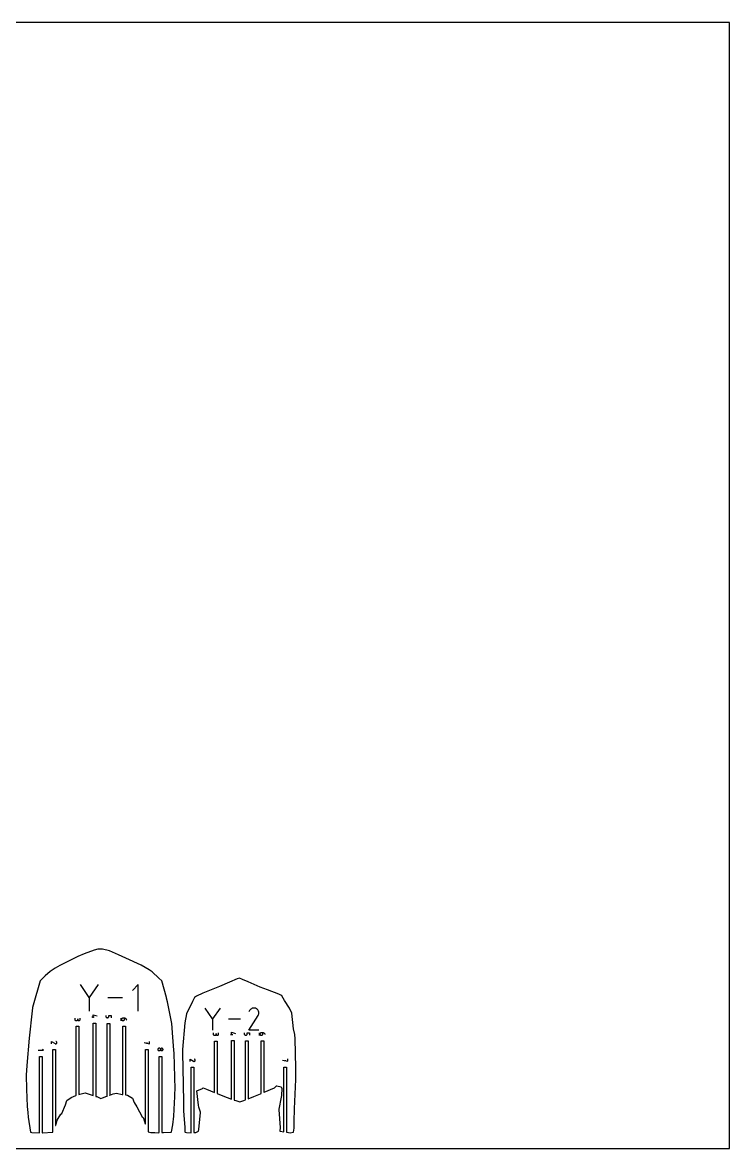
# Model space of a CAD drawing. Extents: x 0 to 560, y 0 to 480.
# Drawn here: x 258.7 to 560, y 0 to 480 of the extents above; entities that cross this region are included whole.
import ezdxf

# ---------------------------------------------------------------- set-up
doc = ezdxf.new("R2010")
doc.units = 0

msp = doc.modelspace()

# ---------------------------------------------------------------- linework, layer by layer
at = {"layer": 'annotation', "color": 1}
for p, q in [((287.108732, 64.418664), (283.344188, 69.862707)), ((290.872567, 69.862707), (287.108732, 64.418664)), ((308.017553, 69.862353), (305.508565, 67.352658)), ((308.017553, 58.576508), (308.017553, 69.862353)), ((287.108732, 64.856763), (287.108732, 58.576155)), ((301.277081, 64.219431), (295.106174, 64.219431)), ((339.699865, 55.294288), (336.530099, 59.878202)), ((342.869034, 59.878202), (339.699865, 55.294288)), ((355.47611, 58.821238), (355.199002, 58.289666)), ((355.696019, 59.133071), (355.47611, 58.821238)), ((355.959859, 59.393379), (355.696019, 59.133071)), ((356.259607, 59.600078), (355.959859, 59.393379)), ((356.587239, 59.751082), (356.259607, 59.600078)), ((356.934731, 59.844309), (356.587239, 59.751082)), ((357.294058, 59.877672), (356.934731, 59.844309)), ((357.657196, 59.849088), (357.294058, 59.877672)), ((358.016121, 59.756471), (357.657196, 59.849088)), ((358.362808, 59.597738), (358.016121, 59.756471)), ((358.672883, 59.377555), (358.362808, 59.597738)), ((358.362808, 59.597738), (358.362808, 59.597738)), ((358.932139, 59.113337), (358.672883, 59.377555)), ((359.138271, 58.813182), (358.932139, 59.113337)), ((359.288974, 58.485187), (359.138271, 58.813182)), ((359.381943, 58.13745), (359.288974, 58.485187)), ((359.414872, 57.778069), (359.381943, 58.13745)), ((359.385456, 57.415142), (359.414872, 57.778069)), ((280.985487, 55.517293), (280.985487, 55.019874)), ((280.985487, 55.019874), (280.985487, 55.019874)), ((280.985487, 55.019874), (280.993512, 54.930412)), ((280.993512, 54.930412), (281.016641, 54.846232)), ((281.016641, 54.846232), (281.053455, 54.768733)), ((281.053455, 54.768733), (281.102534, 54.699315)), ((281.102534, 54.699315), (281.162457, 54.639379)), ((281.162457, 54.639379), (281.231805, 54.590325)), ((281.231805, 54.590325), (281.309159, 54.553553)), ((281.309159, 54.553553), (281.393098, 54.530463)), ((281.393098, 54.530463), (281.482203, 54.522456)), ((281.482203, 54.522456), (281.731264, 54.522456)), ((281.731264, 54.522456), (281.820331, 54.530463)), ((281.731264, 54.522456), (281.731264, 54.522456)), ((281.820331, 54.530463), (281.904251, 54.553553)), ((281.904251, 54.553553), (281.981599, 54.590325)), ((281.981599, 54.590325), (282.050952, 54.639379)), ((282.050952, 54.639379), (282.110887, 54.699315)), ((282.110887, 54.699315), (282.15998, 54.768733)), ((282.15998, 54.768733), (282.196809, 54.846232)), ((282.196809, 54.846232), (282.21995, 54.930412)), ((282.21995, 54.930412), (282.22798, 55.019874)), ((282.22798, 55.019874), (282.22798, 55.268935)), ((282.22798, 55.268935), (282.22798, 55.019874)), ((282.22798, 55.019874), (282.22798, 55.019874)), ((282.22798, 55.019874), (282.236012, 54.930412)), ((282.236012, 54.930412), (282.259166, 54.846232)), ((282.259166, 54.846232), (282.296032, 54.768733)), ((282.296032, 54.768733), (282.345197, 54.699315)), ((282.345197, 54.699315), (282.405249, 54.639379)), ((282.405249, 54.639379), (282.474777, 54.590325)), ((282.474777, 54.590325), (282.55237, 54.553553)), ((282.55237, 54.553553), (282.636615, 54.530463)), ((282.636615, 54.530463), (282.726101, 54.522456)), ((282.726101, 54.522456), (282.815169, 54.530463)), ((282.726101, 54.522456), (282.726101, 54.522456)), ((282.815169, 54.530463), (282.899089, 54.553553)), ((282.899089, 54.553553), (282.976436, 54.590325)), ((282.976436, 54.590325), (283.045789, 54.639379)), ((283.045789, 54.639379), (283.105724, 54.699315)), ((283.105724, 54.699315), (283.154818, 54.768733)), ((283.154818, 54.768733), (283.191647, 54.846232)), ((283.191647, 54.846232), (283.214788, 54.930412)), ((283.214788, 54.930412), (283.222818, 55.019874)), ((283.222818, 55.019874), (283.222818, 55.517293)), ((288.270412, 56.106148), (289.26525, 56.106148)), ((288.768393, 55.73333), (288.768393, 56.977088)), ((288.768393, 56.977088), (290.510412, 56.480371)), ((294.203822, 56.757268), (294.203822, 56.259849)), ((294.203822, 56.259849), (294.203822, 56.259849)), ((294.203822, 56.259849), (294.21185, 56.170572)), ((294.21185, 56.170572), (294.234991, 56.086489)), ((294.234991, 56.086489), (294.271838, 56.009019)), ((294.271838, 56.009019), (294.320981, 55.939579)), ((294.320981, 55.939579), (294.38101, 55.879585)), ((294.38101, 55.879585), (294.450516, 55.830456)), ((294.450516, 55.830456), (294.52809, 55.793609)), ((294.52809, 55.793609), (294.612322, 55.770461)), ((294.612322, 55.770461), (294.701803, 55.76243)), ((294.701803, 55.76243), (294.949599, 55.76243)), ((294.949599, 55.76243), (295.039037, 55.770456)), ((294.949599, 55.76243), (294.949599, 55.76243)), ((295.039037, 55.770456), (295.123153, 55.793592)), ((295.123153, 55.793592), (295.200559, 55.830425)), ((295.200559, 55.830425), (295.269866, 55.879539)), ((295.269866, 55.879539), (295.329685, 55.939521)), ((295.329685, 55.939521), (295.378628, 56.008957)), ((295.378628, 56.008957), (295.415307, 56.086433)), ((295.415307, 56.086433), (295.438332, 56.170535)), ((295.438332, 56.170535), (295.446316, 56.259849)), ((295.446316, 56.259849), (295.446316, 56.757268)), ((295.446316, 56.757268), (296.443822, 56.757268)), ((296.443822, 56.757268), (296.443822, 55.76243)), ((300.607224, 55.575346), (300.607224, 54.455346)), ((300.895251, 55.104904), (300.887224, 55.015627)), ((300.887224, 55.015627), (300.887224, 55.015627)), ((300.887224, 55.015627), (300.895251, 54.926165)), ((300.918392, 55.188986), (300.895251, 55.104904)), ((300.895251, 54.926165), (300.918392, 54.841984)), ((300.955239, 55.266456), (300.918392, 55.188986)), ((300.918392, 54.841984), (300.955239, 54.764485)), ((301.004382, 55.335897), (300.955239, 55.266456)), ((300.955239, 54.764485), (301.004382, 54.695067)), ((301.064411, 55.39589), (301.004382, 55.335897)), ((301.004382, 54.695067), (301.064411, 54.635132)), ((301.133917, 55.44502), (301.064411, 55.39589)), ((301.064411, 54.635132), (301.133917, 54.586078)), ((301.211491, 55.481867), (301.133917, 55.44502)), ((301.133917, 54.586078), (301.211491, 54.549306)), ((301.295723, 55.505014), (301.211491, 55.481867)), ((301.211491, 54.549306), (301.295723, 54.526216)), ((301.385204, 55.513045), (301.295723, 55.505014)), ((301.295723, 54.526216), (301.385204, 54.518208)), ((302.129717, 55.513045), (301.385204, 55.513045)), ((301.385204, 55.513045), (301.385204, 55.513045)), ((301.385204, 54.518208), (301.633001, 54.518208)), ((301.633001, 54.518208), (301.722438, 54.526216)), ((301.633001, 54.518208), (301.633001, 54.518208)), ((301.722438, 54.526216), (301.806555, 54.549306)), ((301.806555, 54.549306), (301.88396, 54.586078)), ((301.88396, 54.586078), (301.953267, 54.635132)), ((301.953267, 54.635132), (302.013086, 54.695067)), ((302.013086, 54.695067), (302.062029, 54.764485)), ((302.062029, 54.764485), (302.098708, 54.841984)), ((302.098708, 54.841984), (302.121733, 54.926165)), ((302.121733, 54.926165), (302.129717, 55.015627)), ((302.281123, 55.502031), (302.129717, 55.513045)), ((302.129717, 55.015627), (302.129717, 55.513045)), ((302.426595, 55.469883), (302.281123, 55.502031)), ((302.564328, 55.417944), (302.426595, 55.469883)), ((302.69252, 55.347556), (302.564328, 55.417944)), ((302.809366, 55.260062), (302.69252, 55.347556)), ((302.913063, 55.156803), (302.809366, 55.260062)), ((303.001807, 55.039122), (302.913063, 55.156803)), ((303.073795, 54.908362), (303.001807, 55.039122)), ((303.127224, 54.765864), (303.073795, 54.908362)), ((303.127224, 54.765864), (303.127224, 54.765864)), ((339.699865, 55.66317), (339.699865, 50.374864)), ((351.629691, 55.126533), (346.433754, 55.126533)), ((355.193042, 50.375085), (359.092826, 56.653235)), ((359.092826, 56.653235), (359.097488, 56.659004)), ((359.092826, 56.653235), (359.092826, 56.653235)), ((359.097488, 56.659004), (359.101958, 56.664822)), ((359.101958, 56.664822), (359.106267, 56.670738)), ((359.106267, 56.670738), (359.110444, 56.676801)), ((359.110444, 56.676801), (359.114517, 56.68306)), ((359.114517, 56.68306), (359.118517, 56.689565)), ((359.118517, 56.689565), (359.122473, 56.696364)), ((359.122473, 56.696364), (359.126414, 56.703506)), ((359.126414, 56.703506), (359.130369, 56.711041)), ((359.130369, 56.711041), (359.29139, 57.056766)), ((359.130369, 56.711041), (359.130369, 56.711041)), ((359.29139, 57.056766), (359.385456, 57.415142)), ((339.984416, 49.235865), (339.984416, 48.738446)), ((339.984416, 48.738446), (339.984416, 48.738446)), ((339.984416, 48.738446), (339.992441, 48.648984)), ((339.992441, 48.648984), (340.015571, 48.564804)), ((340.015571, 48.564804), (340.052385, 48.487305)), ((340.052385, 48.487305), (340.101463, 48.417887)), ((340.101463, 48.417887), (340.161386, 48.357951)), ((340.161386, 48.357951), (340.230735, 48.308897)), ((340.230735, 48.308897), (340.308088, 48.272125)), ((340.308088, 48.272125), (340.392027, 48.249035)), ((340.392027, 48.249035), (340.481132, 48.241028)), ((340.481132, 48.241028), (340.730193, 48.241028)), ((340.730193, 48.241028), (340.819261, 48.249035)), ((340.730193, 48.241028), (340.730193, 48.241028)), ((340.819261, 48.249035), (340.90318, 48.272125)), ((340.90318, 48.272125), (340.980528, 48.308897)), ((340.980528, 48.308897), (341.049881, 48.357951)), ((341.049881, 48.357951), (341.109816, 48.417887)), ((341.109816, 48.417887), (341.158909, 48.487305)), ((341.158909, 48.487305), (341.195738, 48.564804)), ((341.195738, 48.564804), (341.218879, 48.648984)), ((341.218879, 48.648984), (341.226909, 48.738446)), ((341.226909, 48.738446), (341.226909, 48.987507)), ((341.226909, 48.987507), (341.226909, 48.738446)), ((341.226909, 48.738446), (341.226909, 48.738446)), ((341.226909, 48.738446), (341.234941, 48.648984)), ((341.234941, 48.648984), (341.258096, 48.564804)), ((341.258096, 48.564804), (341.294961, 48.487305)), ((341.294961, 48.487305), (341.344126, 48.417887)), ((341.344126, 48.417887), (341.404178, 48.357951)), ((341.404178, 48.357951), (341.473707, 48.308897)), ((341.473707, 48.308897), (341.551299, 48.272125)), ((341.551299, 48.272125), (341.635544, 48.249035)), ((341.635544, 48.249035), (341.72503, 48.241028)), ((341.72503, 48.241028), (341.814098, 48.249035)), ((341.72503, 48.241028), (341.72503, 48.241028)), ((341.814098, 48.249035), (341.898018, 48.272125)), ((341.898018, 48.272125), (341.975366, 48.308897)), ((341.975366, 48.308897), (342.044719, 48.357951)), ((342.044719, 48.357951), (342.104654, 48.417887)), ((342.104654, 48.417887), (342.153747, 48.487305)), ((342.153747, 48.487305), (342.190576, 48.564804)), ((342.190576, 48.564804), (342.213717, 48.648984)), ((342.213717, 48.648984), (342.221747, 48.738446)), ((342.221747, 48.738446), (342.221747, 49.235865)), ((347.269341, 48.660633), (348.264179, 48.660633)), ((347.767322, 48.287815), (347.767322, 49.531572)), ((347.767322, 49.531572), (349.509341, 49.034856)), ((353.202752, 49.331647), (353.202752, 48.834228)), ((353.202752, 48.834228), (353.202752, 48.834228)), ((353.202752, 48.834228), (353.210779, 48.744951)), ((353.210779, 48.744951), (353.23392, 48.660869)), ((353.23392, 48.660869), (353.270767, 48.583398)), ((353.270767, 48.583398), (353.31991, 48.513958)), ((353.31991, 48.513958), (353.379939, 48.453964)), ((353.379939, 48.453964), (353.449445, 48.404835)), ((353.449445, 48.404835), (353.527019, 48.367988)), ((353.527019, 48.367988), (353.611251, 48.34484)), ((353.611251, 48.34484), (353.700732, 48.336809)), ((353.700732, 48.336809), (353.948529, 48.336809)), ((353.948529, 48.336809), (354.037967, 48.344835)), ((353.948529, 48.336809), (353.948529, 48.336809)), ((354.037967, 48.344835), (354.122083, 48.367972)), ((354.122083, 48.367972), (354.199488, 48.404804)), ((354.199488, 48.404804), (354.268795, 48.453918)), ((354.268795, 48.453918), (354.328614, 48.5139)), ((354.328614, 48.5139), (354.377558, 48.583336)), ((354.377558, 48.583336), (354.414236, 48.660812)), ((354.414236, 48.660812), (354.437262, 48.744914)), ((354.437262, 48.744914), (354.445245, 48.834228)), ((354.445245, 48.834228), (354.445245, 49.331647)), ((354.445245, 49.331647), (355.442752, 49.331647)), ((359.413437, 50.375085), (355.193042, 50.375085)), ((355.442752, 49.331647), (355.442752, 48.336809)), ((359.606153, 49.34723), (359.606153, 48.22723)), ((359.89418, 48.876788), (359.886153, 48.787511)), ((359.886153, 48.787511), (359.886153, 48.787511)), ((359.886153, 48.787511), (359.89418, 48.698049)), ((359.917322, 48.96087), (359.89418, 48.876788)), ((359.89418, 48.698049), (359.917322, 48.613868)), ((359.954168, 49.03834), (359.917322, 48.96087)), ((359.917322, 48.613868), (359.954168, 48.536369)), ((360.003311, 49.107781), (359.954168, 49.03834)), ((359.954168, 48.536369), (360.003311, 48.466951)), ((360.06334, 49.167774), (360.003311, 49.107781)), ((360.003311, 48.466951), (360.06334, 48.407016)), ((360.132846, 49.216904), (360.06334, 49.167774)), ((360.06334, 48.407016), (360.132846, 48.357962)), ((360.21042, 49.253751), (360.132846, 49.216904)), ((360.132846, 48.357962), (360.21042, 48.32119)), ((360.294652, 49.276899), (360.21042, 49.253751)), ((360.21042, 48.32119), (360.294652, 48.2981)), ((360.384134, 49.284929), (360.294652, 49.276899)), ((360.294652, 48.2981), (360.384134, 48.290092)), ((361.128646, 49.284929), (360.384134, 49.284929)), ((360.384134, 49.284929), (360.384134, 49.284929)), ((360.384134, 48.290092), (360.63193, 48.290092)), ((360.63193, 48.290092), (360.721368, 48.2981)), ((360.63193, 48.290092), (360.63193, 48.290092)), ((360.721368, 48.2981), (360.805484, 48.32119)), ((360.805484, 48.32119), (360.88289, 48.357962)), ((360.88289, 48.357962), (360.952196, 48.407016)), ((360.952196, 48.407016), (361.012015, 48.466951)), ((361.012015, 48.466951), (361.060959, 48.536369)), ((361.060959, 48.536369), (361.097637, 48.613868)), ((361.097637, 48.613868), (361.120663, 48.698049)), ((361.120663, 48.698049), (361.128646, 48.787511)), ((361.280053, 49.273915), (361.128646, 49.284929)), ((361.128646, 48.787511), (361.128646, 49.284929)), ((361.425524, 49.241768), (361.280053, 49.273915)), ((361.563258, 49.189829), (361.425524, 49.241768)), ((361.691449, 49.119441), (361.563258, 49.189829)), ((361.808295, 49.031946), (361.691449, 49.119441)), ((361.911992, 48.928687), (361.808295, 49.031946)), ((362.000737, 48.811006), (361.911992, 48.928687)), ((362.072725, 48.680246), (362.000737, 48.811006)), ((362.126153, 48.537748), (362.072725, 48.680246)), ((362.126153, 48.537748), (362.126153, 48.537748)), ((271.084687, 44.627451), (271.084687, 45.622289)), ((271.084687, 45.622289), (272.564581, 44.703026)), ((272.564581, 44.703026), (272.564581, 44.703026)), ((272.564581, 44.703026), (272.565941, 44.701927)), ((272.565941, 44.701927), (272.567312, 44.700873)), ((272.567312, 44.700873), (272.568707, 44.699858)), ((272.568707, 44.699858), (272.570136, 44.698873)), ((272.570136, 44.698873), (272.571612, 44.697913)), ((272.571612, 44.697913), (272.573145, 44.69697)), ((272.573145, 44.69697), (272.574748, 44.696038)), ((272.574748, 44.696038), (272.576431, 44.695109)), ((272.576431, 44.695109), (272.578207, 44.694176)), ((272.578207, 44.694176), (272.578207, 44.694176)), ((272.578207, 44.694176), (272.659702, 44.65622)), ((272.659702, 44.65622), (272.744179, 44.634047)), ((272.744179, 44.634047), (272.829729, 44.627113)), ((272.829729, 44.627113), (272.914442, 44.634875)), ((272.914442, 44.634875), (272.996411, 44.65679)), ((273.075626, 45.555563), (272.950323, 45.620884)), ((272.996411, 44.65679), (273.073727, 44.692314)), ((273.073727, 44.692314), (273.14448, 44.740903)), ((273.149132, 45.503726), (273.075626, 45.555563)), ((273.14448, 44.740903), (273.206762, 44.802016)), ((273.210492, 45.441533), (273.149132, 45.503726)), ((273.206762, 44.802016), (273.258664, 44.875107)), ((273.259215, 45.370876), (273.210492, 45.441533)), ((273.258664, 44.875107), (273.296081, 44.956828)), ((273.258664, 44.875107), (273.258664, 44.875107)), ((273.29481, 45.293646), (273.259215, 45.370876)), ((273.316786, 45.211735), (273.29481, 45.293646)), ((273.296081, 44.956828), (273.317912, 45.041435)), ((273.32465, 45.127034), (273.316786, 45.211735)), ((273.317912, 45.041435), (273.32465, 45.127034)), ((310.527015, 45.176297), (312.767015, 44.678316)), ((311.769509, 44.678316), (311.769509, 45.176297)), ((312.767015, 44.678316), (312.767015, 45.674418)), ((265.430505, 41.847664), (267.670505, 41.847664)), ((267.670505, 41.847664), (267.172384, 42.345645)), ((316.349664, 42.297219), (316.34168, 42.207942)), ((316.34168, 42.207942), (316.34168, 42.207942)), ((316.34168, 42.207942), (316.349664, 42.118665)), ((316.37269, 42.381301), (316.349664, 42.297219)), ((316.349664, 42.118665), (316.37269, 42.034583)), ((316.409368, 42.458772), (316.37269, 42.381301)), ((316.37269, 42.034583), (316.409368, 41.957113)), ((316.458311, 42.528212), (316.409368, 42.458772)), ((316.409368, 41.957113), (316.458311, 41.887672)), ((316.518131, 42.588206), (316.458311, 42.528212)), ((316.458311, 41.887672), (316.518131, 41.827678)), ((316.587437, 42.637335), (316.518131, 42.588206)), ((316.518131, 41.827678), (316.587437, 41.778549)), ((316.664843, 42.674182), (316.587437, 42.637335)), ((316.587437, 41.778549), (316.664843, 41.741702)), ((316.748959, 42.69733), (316.664843, 42.674182)), ((316.664843, 41.741702), (316.748959, 41.718554)), ((316.838397, 42.705361), (316.748959, 42.69733)), ((316.748959, 41.718554), (316.838397, 41.710523)), ((316.838397, 42.705361), (316.838397, 42.705361)), ((317.086193, 42.705361), (316.838397, 42.705361)), ((316.838397, 41.710523), (317.086193, 41.710523)), ((317.175637, 42.697335), (317.086193, 42.705361)), ((317.086193, 41.710523), (317.175674, 41.71855)), ((317.086193, 41.710523), (317.086193, 41.710523)), ((317.25985, 42.674198), (317.175637, 42.697335)), ((317.175674, 41.71855), (317.259907, 41.741686)), ((317.337418, 42.637366), (317.25985, 42.674198)), ((317.259907, 41.741686), (317.33748, 41.778518)), ((317.406929, 42.588252), (317.337418, 42.637366)), ((317.33748, 41.778518), (317.406987, 41.827632)), ((317.466969, 42.52827), (317.406929, 42.588252)), ((317.406987, 41.827632), (317.467016, 41.887614)), ((317.516127, 42.458834), (317.466969, 42.52827)), ((317.467016, 41.887614), (317.516158, 41.95705)), ((317.552989, 42.381358), (317.516127, 42.458834)), ((317.516158, 41.95705), (317.553005, 42.034526)), ((317.576142, 42.297256), (317.552989, 42.381358)), ((317.553005, 42.034526), (317.576147, 42.118628)), ((317.584174, 42.207942), (317.576142, 42.297256)), ((317.576147, 42.118628), (317.584174, 42.207942)), ((317.592206, 42.297219), (317.584174, 42.207942)), ((317.584174, 42.207942), (317.584174, 42.207942)), ((317.584174, 42.207942), (317.584174, 42.207942)), ((317.584174, 42.207942), (317.592206, 42.118665)), ((317.61536, 42.381301), (317.592206, 42.297219)), ((317.592206, 42.118665), (317.61536, 42.034583)), ((317.652226, 42.458772), (317.61536, 42.381301)), ((317.61536, 42.034583), (317.652226, 41.957113)), ((317.70139, 42.528212), (317.652226, 42.458772)), ((317.652226, 41.957113), (317.70139, 41.887672)), ((317.761443, 42.588206), (317.70139, 42.528212)), ((317.70139, 41.887672), (317.761443, 41.827678)), ((317.830971, 42.637335), (317.761443, 42.588206)), ((317.761443, 41.827678), (317.830971, 41.778549)), ((317.908564, 42.674182), (317.830971, 42.637335)), ((317.830971, 41.778549), (317.908564, 41.741702)), ((317.992809, 42.69733), (317.908564, 42.674182)), ((317.908564, 41.741702), (317.992809, 41.718554)), ((318.082295, 42.705361), (317.992809, 42.69733)), ((317.992809, 41.718554), (318.082295, 41.710523)), ((318.171363, 42.697335), (318.082295, 42.705361)), ((318.082295, 42.705361), (318.082295, 42.705361)), ((318.082295, 41.710523), (318.171363, 41.71855)), ((318.082295, 41.710523), (318.082295, 41.710523)), ((318.255282, 42.674198), (318.171363, 42.697335)), ((318.171363, 41.71855), (318.255282, 41.741686)), ((318.33263, 42.637366), (318.255282, 42.674198)), ((318.255282, 41.741686), (318.33263, 41.778518)), ((318.401983, 42.588252), (318.33263, 42.637366)), ((318.33263, 41.778518), (318.401983, 41.827632)), ((318.461918, 42.52827), (318.401983, 42.588252)), ((318.401983, 41.827632), (318.461918, 41.887614)), ((318.511012, 42.458834), (318.461918, 42.52827)), ((318.461918, 41.887614), (318.511012, 41.95705)), ((318.54784, 42.381358), (318.511012, 42.458834)), ((318.511012, 41.95705), (318.54784, 42.034526)), ((318.570981, 42.297256), (318.54784, 42.381358)), ((318.54784, 42.034526), (318.570981, 42.118628)), ((318.579011, 42.207942), (318.570981, 42.297256)), ((318.570981, 42.118628), (318.579011, 42.207942)), ((318.579011, 42.207942), (318.579011, 42.207942)), ((330.083616, 37.127032), (330.083616, 38.121869)), ((330.083616, 38.121869), (331.563511, 37.202607)), ((331.563511, 37.202607), (331.563511, 37.202607)), ((331.563511, 37.202607), (331.56487, 37.201508)), ((331.56487, 37.201508), (331.566242, 37.200454)), ((331.566242, 37.200454), (331.567636, 37.199438)), ((331.567636, 37.199438), (331.569066, 37.198454)), ((331.569066, 37.198454), (331.570541, 37.197493)), ((331.570541, 37.197493), (331.572074, 37.196551)), ((331.572074, 37.196551), (331.573677, 37.195618)), ((331.573677, 37.195618), (331.57536, 37.194689)), ((331.57536, 37.194689), (331.577137, 37.193757)), ((331.577137, 37.193757), (331.577137, 37.193757)), ((331.577137, 37.193757), (331.658632, 37.155801)), ((331.658632, 37.155801), (331.743108, 37.133627)), ((331.743108, 37.133627), (331.828658, 37.126693)), ((331.828658, 37.126693), (331.913372, 37.134455)), ((331.913372, 37.134455), (331.995341, 37.15637)), ((332.074555, 38.055144), (331.949252, 38.120464)), ((331.995341, 37.15637), (332.072656, 37.191894)), ((332.072656, 37.191894), (332.143409, 37.240484)), ((332.148061, 38.003307), (332.074555, 38.055144)), ((332.143409, 37.240484), (332.205691, 37.301596)), ((332.209421, 37.941114), (332.148061, 38.003307)), ((332.205691, 37.301596), (332.257593, 37.374687)), ((332.258145, 37.870457), (332.209421, 37.941114)), ((332.257593, 37.374687), (332.29501, 37.456409)), ((332.257593, 37.374687), (332.257593, 37.374687)), ((332.29374, 37.793227), (332.258145, 37.870457)), ((332.315715, 37.711316), (332.29374, 37.793227)), ((332.29501, 37.456409), (332.316842, 37.541015)), ((332.323579, 37.626615), (332.315715, 37.711316)), ((332.316842, 37.541015), (332.323579, 37.626615)), ((369.525945, 37.649903), (371.765945, 37.151922)), ((370.768438, 37.151922), (370.768438, 37.649903)), ((371.765945, 37.151922), (371.765945, 38.148024))]:
    msp.add_line(p, q, dxfattribs=at)
at = {"layer": 'boundary', "color": 5}
for p, q in [((282.264533, 81.789775), (274.555536, 77.974805)), ((284.997337, 83.00395), (282.264533, 81.789775)), ((289.215783, 84.560211), (284.997337, 83.00395)), ((290.775251, 84.938632), (289.215783, 84.560211)), ((292.713324, 85.033586), (290.775251, 84.938632)), ((295.791303, 84.203696), (292.713324, 85.033586)), ((299.549847, 82.53965), (295.791303, 84.203696)), ((302.739807, 81.180469), (299.549847, 82.53965)), ((272.637429, 76.932781), (270.489107, 75.432284)), ((274.555536, 77.974805), (272.637429, 76.932781)), ((309.262259, 78.078282), (302.739807, 81.180469)), ((312.623565, 76.113708), (309.262259, 78.078282)), ((268.314558, 73.603264), (266.152965, 71.529652)), ((270.489107, 75.432284), (268.314558, 73.603264)), ((313.891862, 75.351856), (312.623565, 76.113708)), ((316.809879, 72.624436), (313.891862, 75.351856)), ((318.059261, 71.433591), (316.809879, 72.624436)), ((350.210905, 72.287729), (346.946109, 70.906827)), ((351.116927, 72.652162), (350.210905, 72.287729)), ((352.407374, 72.095018), (351.116927, 72.652162)), ((354.87966, 71.003072), (352.407374, 72.095018)), ((266.152965, 71.529652), (263.272848, 61.065813)), ((320.032138, 64.373889), (318.059261, 71.433591)), ((342.700446, 68.990585), (337.691416, 67.037999)), ((346.946109, 70.906827), (342.700446, 68.990585)), ((360.001689, 68.791482), (354.87966, 71.003072)), ((363.159844, 67.577556), (360.001689, 68.791482)), ((367.919162, 65.782832), (363.159844, 67.577556)), ((320.097402, 64.092905), (320.032138, 64.373889)), ((320.460493, 62.455541), (320.097402, 64.092905)), ((322.333252, 53.272454), (320.460493, 62.455541)), ((331.086919, 62.658033), (328.510177, 57.344168)), ((332.001631, 64.413919), (331.086919, 62.658033)), ((332.878679, 64.943157), (332.001631, 64.413919)), ((335.544224, 66.246872), (332.878679, 64.943157)), ((337.691416, 67.037999), (335.544224, 66.246872)), ((368.727402, 65.348143), (367.919162, 65.782832)), ((369.197419, 65.047658), (368.727402, 65.348143)), ((370.283262, 63.144627), (369.197419, 65.047658)), ((372.482037, 59.754233), (370.283262, 63.144627)), ((262.786863, 58.631577), (261.554305, 47.09406)), ((262.972378, 59.89856), (262.786863, 58.631577)), ((263.01266, 60.114739), (262.972378, 59.89856)), ((263.272848, 61.065813), (263.01266, 60.114739)), ((373.42133, 57.650349), (372.482037, 59.754233)), ((374.242745, 51.069118), (373.42133, 57.650349)), ((288.817412, 22.625191), (288.817412, 53.427928)), ((288.817412, 53.427928), (289.963412, 53.427928)), ((289.963412, 53.427928), (289.963412, 22.251423)), ((294.750823, 22.281089), (294.750822, 53.332568)), ((294.750822, 53.332568), (295.896822, 53.332568)), ((295.896822, 53.332568), (295.896822, 22.639359)), ((322.820099, 47.514757), (322.333252, 53.272454)), ((327.873017, 53.581559), (326.945746, 42.184093)), ((328.510177, 57.344168), (327.873017, 53.581559)), ((281.532416, 22.660133), (281.532416, 52.092593)), ((281.532416, 52.092593), (282.678416, 52.092593)), ((282.678416, 52.092593), (282.678416, 23.032331)), ((301.434224, 23.032893), (301.434224, 52.088346)), ((301.434224, 52.088346), (302.580224, 52.088346)), ((302.580224, 52.088346), (302.580224, 22.88651)), ((374.733281, 48.568925), (374.242745, 51.069118)), ((374.828275, 46.685088), (374.733281, 48.568925)), ((261.554305, 47.09406), (260.520014, 35.410777)), ((323.188063, 41.852201), (322.820099, 47.514757)), ((340.531346, 23.885324), (340.531346, 45.811165)), ((340.531346, 45.811165), (341.677346, 45.811165)), ((341.677346, 45.811165), (341.677346, 23.420874)), ((347.816341, 21.073442), (347.816341, 45.982412)), ((347.816341, 45.982412), (348.962341, 45.982412)), ((348.962341, 45.982412), (348.962341, 20.65177)), ((353.749752, 20.75906), (353.749752, 45.906947)), ((353.749752, 45.906947), (354.895752, 45.906947)), ((354.895752, 45.906947), (354.895752, 21.209419)), ((360.433153, 23.456158), (360.433153, 45.86023)), ((360.433153, 45.86023), (361.579153, 45.86023)), ((361.579153, 45.86023), (361.579153, 23.945174)), ((375.148344, 34.43154), (374.828275, 46.685088)), ((265.977505, 6.667832), (265.977505, 39.169444)), ((265.977505, 39.169444), (267.123505, 39.169444)), ((267.123505, 39.169444), (267.123505, 6.716279)), ((271.631705, 6.910696), (271.631705, 42.197589)), ((271.631705, 42.197589), (272.777705, 42.197589)), ((272.777705, 42.197589), (272.777705, 9.779553)), ((311.074015, 10.420216), (311.074015, 42.249016)), ((311.074015, 42.249016), (312.220015, 42.249016)), ((312.220015, 42.249016), (312.220015, 7.088948)), ((316.888751, 6.747538), (316.888751, 39.280661)), ((316.888751, 39.280661), (318.034751, 39.280661)), ((318.034751, 39.280661), (318.034751, 6.809072)), ((323.261636, 40.645294), (323.188063, 41.852201)), ((323.736655, 25.355628), (323.261636, 40.645294)), ((326.945746, 42.184093), (326.911655, 41.859485)), ((326.911655, 41.859485), (326.920457, 41.742894)), ((326.920457, 41.742894), (326.926114, 40.842972)), ((326.926114, 40.842972), (327.206853, 27.395741)), ((260.520014, 35.410777), (260.280362, 31.190742)), ((330.630634, 6.668666), (330.630634, 34.697169)), ((330.630634, 34.697169), (331.776634, 34.697169)), ((331.776634, 34.697169), (331.776634, 6.743247)), ((370.072945, 7.154597), (370.072945, 34.722622)), ((370.072945, 34.722622), (371.218945, 34.722622)), ((371.218945, 34.722622), (371.218945, 6.943798)), ((375.221961, 31.751218), (375.148344, 34.43154)), ((260.280362, 31.190742), (260.444924, 25.298422)), ((374.618985, 16.946818), (375.16808, 29.417339)), ((375.16808, 29.417339), (375.187775, 30.891338)), ((375.187775, 30.891338), (375.194379, 31.275519)), ((375.194379, 31.275519), (375.221961, 31.751218)), ((260.444924, 25.298422), (260.64214, 17.867648)), ((323.561304, 23.350351), (323.736655, 25.355628)), ((327.206853, 27.395741), (327.313723, 19.645487)), ((332.947745, 24.587246), (335.341597, 25.534869)), ((333.654277, 18.528186), (332.947745, 24.587246)), ((335.341597, 25.534869), (335.689361, 25.870959)), ((335.689361, 25.870959), (337.137986, 25.260582)), ((337.137986, 25.260582), (340.461346, 23.913693)), ((361.649153, 23.975044), (366.127015, 25.885818)), ((366.127015, 25.885818), (366.925387, 26.738389)), ((366.925387, 26.738389), (367.02664, 26.765855)), ((367.02664, 26.765855), (368.983556, 26.319617)), ((368.983556, 26.319617), (369.268132, 25.526502)), ((369.268132, 25.526502), (369.029925, 22.58894)), ((277.043439, 18.568327), (277.55865, 20.517137)), ((277.55865, 20.517137), (279.401574, 21.663475)), ((279.401574, 21.663475), (281.462416, 22.627392)), ((281.462416, 22.627392), (281.532416, 22.660133)), ((282.678416, 23.032331), (282.748416, 23.046114)), ((282.748416, 23.046114), (283.147677, 23.124728)), ((283.147677, 23.124728), (285.398291, 23.671372)), ((285.398291, 23.671372), (288.762347, 22.64315)), ((288.762347, 22.64315), (288.817412, 22.625191)), ((289.963412, 22.251423), (290.033412, 22.228593)), ((290.033412, 22.228593), (289.963412, 22.228593)), ((289.963412, 22.228593), (289.963412, 22.158893)), ((289.963412, 22.158893), (290.033412, 22.228593)), ((290.033412, 22.228593), (290.380896, 22.115261)), ((290.380896, 22.115261), (292.060392, 21.274529)), ((292.060392, 21.274529), (292.721591, 21.646697)), ((292.721591, 21.646697), (294.680822, 22.259205)), ((294.680822, 22.259205), (294.750823, 22.189505)), ((294.680823, 22.259205), (294.750823, 22.281089)), ((294.750823, 22.259205), (294.680823, 22.259205)), ((294.750823, 22.189505), (294.750823, 22.259205)), ((295.896822, 22.639359), (295.923708, 22.647764)), ((295.923708, 22.647764), (295.966823, 22.665383)), ((295.966823, 22.665383), (297.355522, 23.232876)), ((297.355522, 23.232876), (298.705375, 23.5313)), ((298.705375, 23.5313), (301.225495, 23.028204)), ((301.225495, 23.028204), (301.434224, 23.032893)), ((302.580224, 22.88651), (302.650224, 22.868712)), ((302.650224, 22.868712), (303.456345, 22.663759)), ((303.456345, 22.663759), (305.512704, 21.410446)), ((305.512704, 21.410446), (306.338318, 19.583304)), ((306.338318, 19.583304), (307.448596, 17.776308)), ((323.248931, 13.846566), (323.529736, 19.515682)), ((323.529736, 19.515682), (323.588845, 21.996665)), ((323.588845, 21.996665), (323.561304, 23.350351)), ((327.313723, 19.645487), (327.367378, 16.149997)), ((340.461346, 23.913693), (340.531346, 23.885324)), ((341.677346, 23.420874), (344.05038, 22.459133)), ((344.05038, 22.459133), (347.816341, 21.073442)), ((348.962341, 20.65177), (349.659182, 20.395366)), ((349.659182, 20.395366), (351.252991, 19.919242)), ((351.252991, 19.919242), (353.006893, 20.467129)), ((353.006893, 20.467129), (353.679752, 20.731551)), ((353.679752, 20.731551), (353.749752, 20.75906)), ((354.895752, 21.209419), (357.305966, 22.156593)), ((357.305966, 22.156593), (360.155314, 23.3376)), ((360.155314, 23.3376), (360.363153, 23.426288)), ((360.363153, 23.426288), (360.433153, 23.456158)), ((361.579153, 23.945174), (361.649153, 23.975044)), ((368.938241, 21.859255), (367.912397, 16.748066)), ((369.029925, 22.58894), (368.938241, 21.859255)), ((260.64214, 17.867648), (260.908583, 15.397733)), ((260.908583, 15.397733), (261.104085, 13.360416)), ((273.840435, 12.818428), (275.064953, 14.567238)), ((275.064953, 14.567238), (275.41938, 14.910082)), ((275.41938, 14.910082), (277.043439, 18.568327)), ((307.448596, 17.776308), (309.711792, 13.554719)), ((327.367378, 16.149997), (327.441447, 14.119617)), ((333.801227, 17.577569), (333.654277, 18.528186)), ((334.486663, 15.504883), (333.801227, 17.577569)), ((334.391014, 13.937658), (334.490985, 15.225383)), ((334.490985, 15.225383), (334.486663, 15.504883)), ((367.912397, 16.748066), (367.897017, 16.674876)), ((367.897017, 16.674876), (367.912675, 16.516341)), ((367.912675, 16.516341), (368.51763, 8.931337)), ((374.470798, 11.545486), (374.618985, 16.946818)), ((261.104085, 13.360416), (262.035961, 6.918986)), ((272.777705, 9.779553), (272.847705, 9.849253)), ((272.847705, 9.849253), (273.090579, 10.466773)), ((273.090579, 10.466773), (273.395847, 12.036283)), ((273.395847, 12.036283), (273.840435, 12.818428)), ((309.711792, 13.554719), (310.131184, 13.157643)), ((310.131184, 13.157643), (310.186178, 12.964762)), ((310.186178, 12.964762), (311.004015, 10.489916)), ((311.004015, 10.489916), (311.074015, 10.420216)), ((322.23874, 7.058212), (322.715741, 10.10115)), ((322.715741, 10.10115), (323.248931, 13.846566)), ((327.441447, 14.119617), (327.821192, 9.061037)), ((333.838492, 8.156814), (334.391014, 13.937658)), ((374.508306, 8.646235), (374.470798, 11.545486)), ((262.035961, 6.918986), (262.627004, 6.810811)), ((262.627004, 6.810811), (265.977505, 6.667832)), ((267.123505, 6.716279), (267.193505, 6.719279)), ((267.193505, 6.719279), (271.561705, 6.906481)), ((271.561705, 6.906481), (271.580278, 6.907277)), ((271.580278, 6.907277), (271.631705, 6.910696)), ((312.220015, 7.088948), (313.38142, 6.837571)), ((313.38142, 6.837571), (315.119769, 6.817992)), ((315.119769, 6.817992), (316.584072, 6.731179)), ((316.584072, 6.731179), (316.888751, 6.747538)), ((318.034751, 6.809072), (318.104751, 6.812831)), ((318.104751, 6.812831), (318.816067, 6.851025)), ((318.816067, 6.851025), (322.016457, 6.896784)), ((322.016457, 6.896784), (322.23874, 7.058212)), ((327.821192, 9.061037), (327.882931, 7.263157)), ((327.882931, 7.263157), (327.876881, 7.094804)), ((327.876881, 7.094804), (327.943171, 6.927992)), ((327.943171, 6.927992), (328.620267, 6.878037)), ((328.620267, 6.878037), (330.611362, 6.6675)), ((330.611362, 6.6675), (330.630634, 6.668666)), ((331.776634, 6.743247), (331.846634, 6.748832)), ((331.846634, 6.748832), (332.60327, 6.809208)), ((332.60327, 6.809208), (333.079024, 7.050687)), ((333.079024, 7.050687), (333.746493, 7.408666)), ((333.746493, 7.408666), (333.838492, 8.156814)), ((368.51763, 8.931337), (368.42895, 7.443528)), ((368.42895, 7.443528), (368.552716, 7.434234)), ((368.552716, 7.434234), (370.072945, 7.154597)), ((371.218945, 6.943798), (371.288945, 6.930921)), ((371.288945, 6.930921), (372.700692, 6.671239)), ((372.700692, 6.671239), (373.991597, 6.945711)), ((373.991597, 6.945711), (374.174036, 6.994306)), ((374.174036, 6.994306), (374.508306, 8.646235))]:
    msp.add_line(p, q, dxfattribs=at)
at = {"layer": 'frame', "color": 5}
for p, q in [((560, 480), (0, 480)), ((560, 0), (560, 480)), ((0, 0), (560, 0))]:
    msp.add_line(p, q, dxfattribs=at)

doc.saveas('drawing.dxf')
